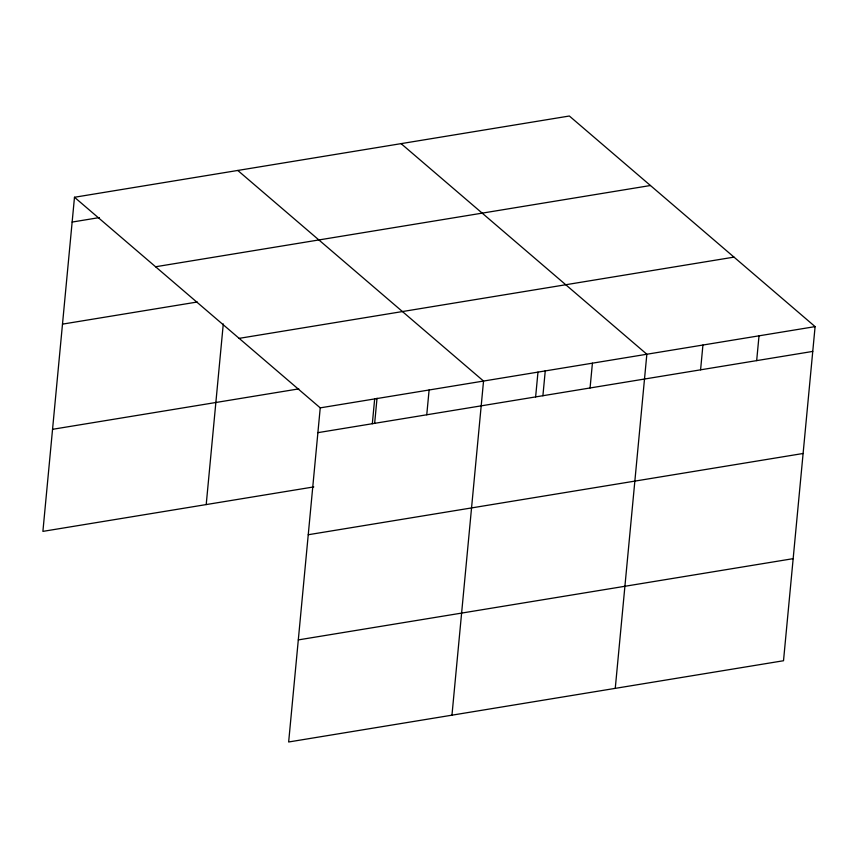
<?xml version="1.0" encoding="UTF-8"?>
<svg xmlns="http://www.w3.org/2000/svg" width="858" height="858" viewBox="0 0 858 858"><rect width="100%" height="100%" fill="white"/><g stroke="black" fill="none" stroke-linecap="round" stroke-linejoin="round"><path stroke-width="1.29" d="M74.485 197.265L320.238 407.861L288.653 741.988L783.515 660.735L815.1 326.619L569.347 116.012L74.485 197.265L42.9 531.381L313.781 486.915M206.21 504.568L223.284 323.949M372.329 423.723L374.667 398.927M374.646 423.412L377.027 398.219M426.758 414.779L429.107 389.993M451.962 715.175L483.537 381.049L237.784 170.452M535.628 396.911L537.977 372.115M542.899 395.785L545.28 370.592M590.068 387.966L592.417 363.181M615.261 688.363L646.846 354.236L401.094 143.64M700.589 369.83L702.927 345.034M756.67 360.617L759.019 335.821M72.136 222.061L99.356 217.589M155.588 266.763L650.45 185.51M62.495 324.131L197.286 302.005M239.135 338.363L733.998 257.121M52.553 429.311L298.799 388.878M320.238 407.861L815.1 326.619M317.889 432.657L812.751 351.415M308.247 534.738L803.109 453.485M298.305 639.907L793.167 558.655"/></g></svg>
